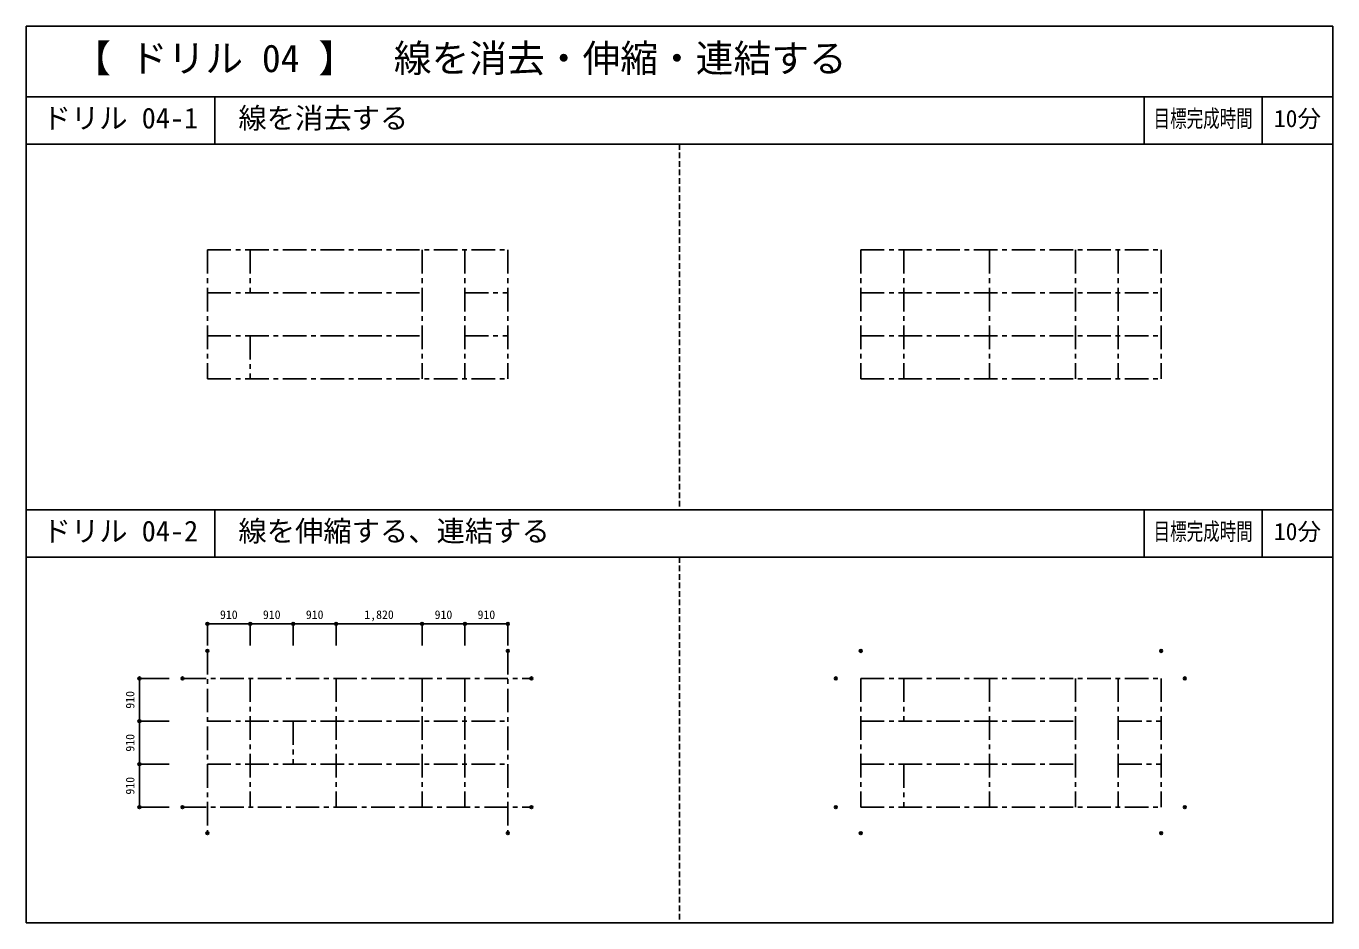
# Model space of a CAD drawing. Units: millimetres at full size, sheet at 1:100. Extents: x -13850 to 13850, y -9500 to 9500.
import ezdxf
from ezdxf.enums import TextEntityAlignment as Align

# ---------------------------------------------------------------- set-up
doc = ezdxf.new("R2010")
doc.units = ezdxf.units.MM
doc.header["$LTSCALE"] = 100
doc.header["$PDMODE"] = 32
doc.header["$PDSIZE"] = 60
doc.linetypes.add('CHAIN1', pattern=[8, 5, -1, 1, -1])
doc.linetypes.add('DASHED1', pattern=[1.8, 1.2, -0.6])
for name, color, linetype in [('0-0', 4, 'CHAIN1'), ('D-0', 4, 'Continuous'), ('E-0', 4, 'CHAIN1'), ('F-0', 7, 'Continuous')]:
    doc.layers.add(name, color=color, linetype=linetype)
doc.styles.add('ＭＳ ゴシック', font='')
doc.styles.get('ＭＳ ゴシック').set_extended_font_data('MS Gothic')

msp = doc.modelspace()

# ---------------------------------------------------------------- linework, layer by layer
at = {"layer": '0-0'}
for p, q in [((4751.9, 4756.9), (4751.9, 2026.9)), ((6571.9, 4756.9), (6571.9, 2026.9)), ((8391.9, 4756.9), (8391.9, 2026.9)), ((9301.9, 4756.9), (9301.9, 2026.9)), ((3841.9, 3846.9), (10211.9, 3846.9)), ((3841.9, 2936.9), (10211.9, 2936.9)), ((3841.9, -4319.7), (3841.9, -7049.7)), ((4751.9, -4319.7), (4751.9, -5229.7)), ((8391.9, -4319.7), (8391.9, -7049.7)), ((9301.9, -4319.7), (9301.9, -7049.7)), ((3841.9, -5229.7), (8391.9, -5229.7)), ((9301.9, -5229.7), (10211.9, -5229.7)), ((3841.9, -6139.7), (8391.9, -6139.7)), ((4751.9, -6139.7), (4751.9, -7049.7)), ((9301.9, -6139.7), (10211.9, -6139.7)), ((3841.9, -7049.7), (10211.9, -7049.7))]:
    msp.add_line(p, q, dxfattribs=at)
for points in [[(3841.9, 4756.9), (3841.9, 2026.9), (10211.9, 2026.9)], [(3841.9, 4756.9), (10211.9, 4756.9), (10211.9, 2026.9)], [(3841.9, -4319.7), (10211.9, -4319.7), (10211.9, -7049.7)]]:
    msp.add_lwpolyline(points, dxfattribs=at)
at = {"layer": 'D-0'}
for p, q in [((-10008.1, -3166.8), (-9098.1, -3166.8)), ((-10008.1, -3166.8), (-10008.1, -3621)), ((-9098.1, -3166.8), (-9098.1, -3621)), ((-9098.1, -3166.8), (-8188.1, -3166.8)), ((-9098.1, -3166.8), (-9098.1, -3621)), ((-8188.1, -3166.8), (-8188.1, -3621)), ((-8188.1, -3166.8), (-7278.1, -3166.8)), ((-7278.1, -3166.8), (-7278.1, -3621)), ((-7278.1, -3166.8), (-5458.1, -3166.8)), ((-7278.1, -3166.8), (-7278.1, -3621)), ((-5458.1, -3166.8), (-5458.1, -3621)), ((-5458.1, -3166.8), (-4548.1, -3166.8)), ((-4548.1, -3166.8), (-4548.1, -3621)), ((-4548.1, -3166.8), (-3638.1, -3166.8)), ((-3638.1, -3166.8), (-3638.1, -3621)), ((-11450.1, -4319.7), (-11450.1, -5229.7)), ((-11450.1, -4319.7), (-10821.3, -4319.7)), ((-11450.1, -5229.7), (-10821.3, -5229.7)), ((-11450.1, -5229.7), (-11450.1, -6139.7)), ((-11450.1, -6139.7), (-10821.3, -6139.7)), ((-11450.1, -6139.7), (-11450.1, -7049.7)), ((-11450.1, -7049.7), (-10821.3, -7049.7))]:
    msp.add_line(p, q, dxfattribs=at)
at = {"layer": 'D-0', "color": 7}
for p in [(-10008.1, -3166.8), (-9098.1, -3166.8), (-8188.1, -3166.8), (-7278.1, -3166.8), (-5458.1, -3166.8), (-4548.1, -3166.8), (-3638.1, -3166.8), (-11450.1, -4319.7), (-11450.1, -5229.7), (-11450.1, -6139.7), (-11450.1, -7049.7)]:
    msp.add_point(p, dxfattribs=at)
at = {"layer": 'D-0', "color": 1}
for p in [(-10008.1, -3738.7), (-3638.1, -3738.7), (3841.9, -3738.7), (10211.9, -3738.7), (-10536.4, -4319.7), (-3139.5, -4319.7), (3313.6, -4319.7), (10710.5, -4319.7), (-10536.4, -7049.7), (-3139.5, -7049.7), (3313.6, -7049.7), (10710.5, -7049.7), (-10008.1, -7599.4), (-3638.1, -7599.4), (3841.9, -7599.4), (10211.9, -7599.4)]:
    msp.add_point(p, dxfattribs=at)
at = {"layer": 'E-0'}
for p, q in [((-9098.1, 4756.9), (-9098.1, 3846.9)), ((-5458.1, 4756.9), (-5458.1, 2026.9)), ((-4548.1, 4756.9), (-4548.1, 2026.9)), ((-10008.1, 3846.9), (-5458.1, 3846.9)), ((-4548.1, 3846.9), (-3638.1, 3846.9)), ((-10008.1, 2936.9), (-5458.1, 2936.9)), ((-9098.1, 2936.9), (-9098.1, 2026.9)), ((-4548.1, 2936.9), (-3638.1, 2936.9)), ((-10008.1, -3738.7), (-10008.1, -7599.4)), ((-3638.1, -3738.7), (-3638.1, -7599.4)), ((-10536.4, -4319.7), (-3139.5, -4319.7)), ((-9098.1, -4319.7), (-9098.1, -7049.7)), ((-7278.1, -4319.7), (-7278.1, -7049.7)), ((-5458.1, -4319.7), (-5458.1, -7049.7)), ((-4548.1, -4319.7), (-4548.1, -7049.7)), ((6571.9, -4319.7), (6571.9, -7049.7)), ((-10008.1, -5229.7), (-3638.1, -5229.7)), ((-8188.1, -5229.7), (-8188.1, -6139.7)), ((-10008.1, -6139.7), (-3638.1, -6139.7)), ((-10536.4, -7049.7), (-3139.5, -7049.7))]:
    msp.add_line(p, q, dxfattribs=at)
for points in [[(-10008.1, 4756.9), (-10008.1, 2026.9), (-3638.1, 2026.9)], [(-10008.1, 4756.9), (-3638.1, 4756.9), (-3638.1, 2026.9)]]:
    msp.add_lwpolyline(points, dxfattribs=at)
at = {"layer": 'F-0', "color": 6}
for p, q in [((-13850, 9500), (13850, 9500)), ((-13850, -9500), (-13850, 9500)), ((-13850, 8000), (13850, 8000))]:
    msp.add_line(p, q, dxfattribs=at)
at = {"layer": 'F-0'}
for p, q in [((-9850, 7000), (-9850, 8000)), ((9850, 8000), (9850, 7000)), ((12350, 8000), (12350, 7000)), ((-13850, 7000), (13850, 7000)), ((-13850, -750), (13850, -750)), ((-9850, -1750), (-9850, -750)), ((9850, -750), (9850, -1750)), ((12350, -750), (12350, -1750)), ((-13850, -1750), (13850, -1750))]:
    msp.add_line(p, q, dxfattribs=at)
at = {"layer": 'F-0', "linetype": 'DASHED1'}
for p, q in [((0, 7000), (0, -750)), ((0, -1750), (0, -9500))]:
    msp.add_line(p, q, dxfattribs=at)
at = {"layer": 'F-0', "color": 6}
msp.add_lwpolyline([(13850, 9500), (13850, -9500), (-13850, -9500)], dxfattribs=at)

# ---------------------------------------------------------------- texts
at = {"layer": 'D-0', "style": 'ＭＳ ゴシック'}
for s, p in [('910', (-9740.6, -3116.8)), ('910', (-8830.6, -3116.8)), ('910', (-7920.6, -3116.8)), ('1,820', (-6680.6, -3116.8)), ('910', (-5190.6, -3116.8)), ('910', (-4280.6, -3116.8))]:
    msp.add_text(s, height=183.3, dxfattribs=at).set_placement(p, align=Align.BOTTOM_LEFT)
for p in [(-11500.1, -4962.2), (-11500.1, -5872.2), (-11500.1, -6782.2)]:
    msp.add_text('910', height=183.3, rotation=90, dxfattribs=at).set_placement(p, align=Align.BOTTOM_LEFT)
at = {"layer": 'F-0', "style": 'ＭＳ ゴシック'}
for s, height, p in [('【 ドリル 04 】\u3000線を消去・伸縮・連結する', 586.5, (-12850, 8350)), ('ドリル 04-1', 439.9, (-13500, 7200)), ('線を消去する', 439.9, (-9350, 7200)), ('10分', 366.6, (12600, 7250)), ('ドリル 04-2', 439.9, (-13500, -1550)), ('線を伸縮する、連結する', 439.9, (-9350, -1550)), ('10分', 366.6, (12600, -1500))]:
    msp.add_text(s, height=height, dxfattribs=at).set_placement(p, align=Align.BOTTOM_LEFT)
at = {"layer": 'F-0', "style": 'ＭＳ ゴシック', "width": 0.7}
for p in [(10050, 7250), (10050, -1500)]:
    msp.add_text('目標完成時間', height=366.6, dxfattribs=at).set_placement(p, align=Align.BOTTOM_LEFT)

doc.saveas('drawing.dxf')
